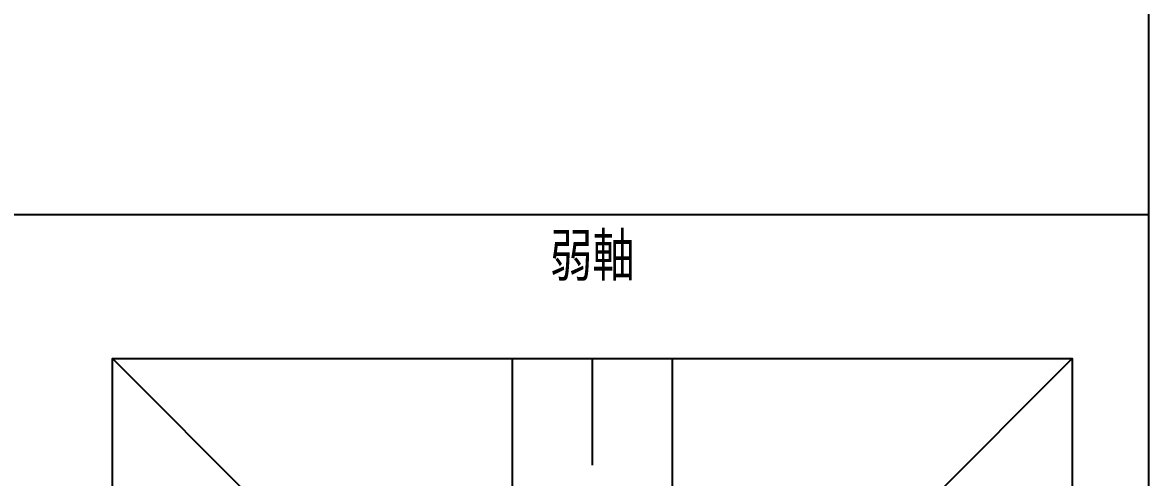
# Model space of a CAD drawing. Extents: x -668440 to 810000, y -1678500 to 210463.
# Drawn here: x -547837 to -526717, y -1033971 to -1025443 of the extents above; entities that cross this region are included whole.
import ezdxf
from ezdxf.enums import TextEntityAlignment as Align

# ---------------------------------------------------------------- set-up
doc = ezdxf.new("R2010")
doc.units = 0
doc.header["$MEASUREMENT"] = 0
doc.linetypes.add('CENTER', pattern=[2, 1.25, -0.25, 0.25, -0.25])
doc.layers.get('0').update_dxf_attribs({"color": 3, "linetype": 'CONTINUOUS'})
doc.layers.add('00_ADDL', color=253, linetype='CONTINUOUS', plot=False)
for name, color, linetype in [('100', 5, 'CENTER'), ('_1-1_L-CL', 3, 'CONTINUOUS'), ('_1-B_TXT1', 3, 'CONTINUOUS'), ('COL_H-300x300x10x15x13', 7, 'CONTINUOUS')]:
    doc.layers.add(name, color=color, linetype=linetype)
doc.styles.add('S020', font='simplex.shx', dxfattribs={"width": 0.8, "height": 100, "bigfont": 'extfont2.shx'})

# ---------------------------------------------------------------- blocks, each defined once
blk = doc.blocks.new('剛接合部C1Y')
at = {"layer": '00_ADDL'}
for p, q in [((-221684.62063, -407799.07507), (-219884.62063, -409599.07507)), ((-219884.62063, -407799.07507), (-221684.62063, -409599.07507))]:
    blk.add_line(p, q, dxfattribs=at)
blk.add_lwpolyline([(-221684.62063, -409599.07507), (-221684.62063, -407799.07507), (-219884.62063, -407799.07507), (-219884.62063, -409599.07507)], close=True, dxfattribs=at)
at = {"layer": '100', "linetype": 'CENTER', "ltscale": 200}
blk.add_line((-220784.62063, -409599.07507), (-220784.62063, -407799.07507), dxfattribs=at)
at = {"layer": '_1-1_L-CL'}
for p, q in [((-219741.54476, -402309.07507), (-219741.54476, -413694.07507)), ((-225827.6965, -407529.07507), (-219741.54476, -407529.07507))]:
    blk.add_line(p, q, dxfattribs=at)
at = {"layer": 'COL_H-300x300x10x15x13'}
for p, q in [((-220934.62062, -409599.07507), (-220934.62062, -407799.07507)), ((-220634.62062, -409599.07507), (-220634.62062, -407799.07507))]:
    blk.add_line(p, q, dxfattribs=at)
at = {"layer": '_1-B_TXT1', "style": 'S020', "width": 0.8}
blk.add_text('弱軸', height=90, dxfattribs=at).set_placement((-220784.62063, -407680.00234), align=Align.BOTTOM_CENTER)

msp = doc.modelspace()

# ---------------------------------------------------------------- block references
at = {"xscale": 10, "yscale": 10, "zscale": 10}
msp.add_blockref('剛接合部C1Y', (1670698.7, 3046247.4, 5600), dxfattribs=at)

doc.saveas('drawing.dxf')
